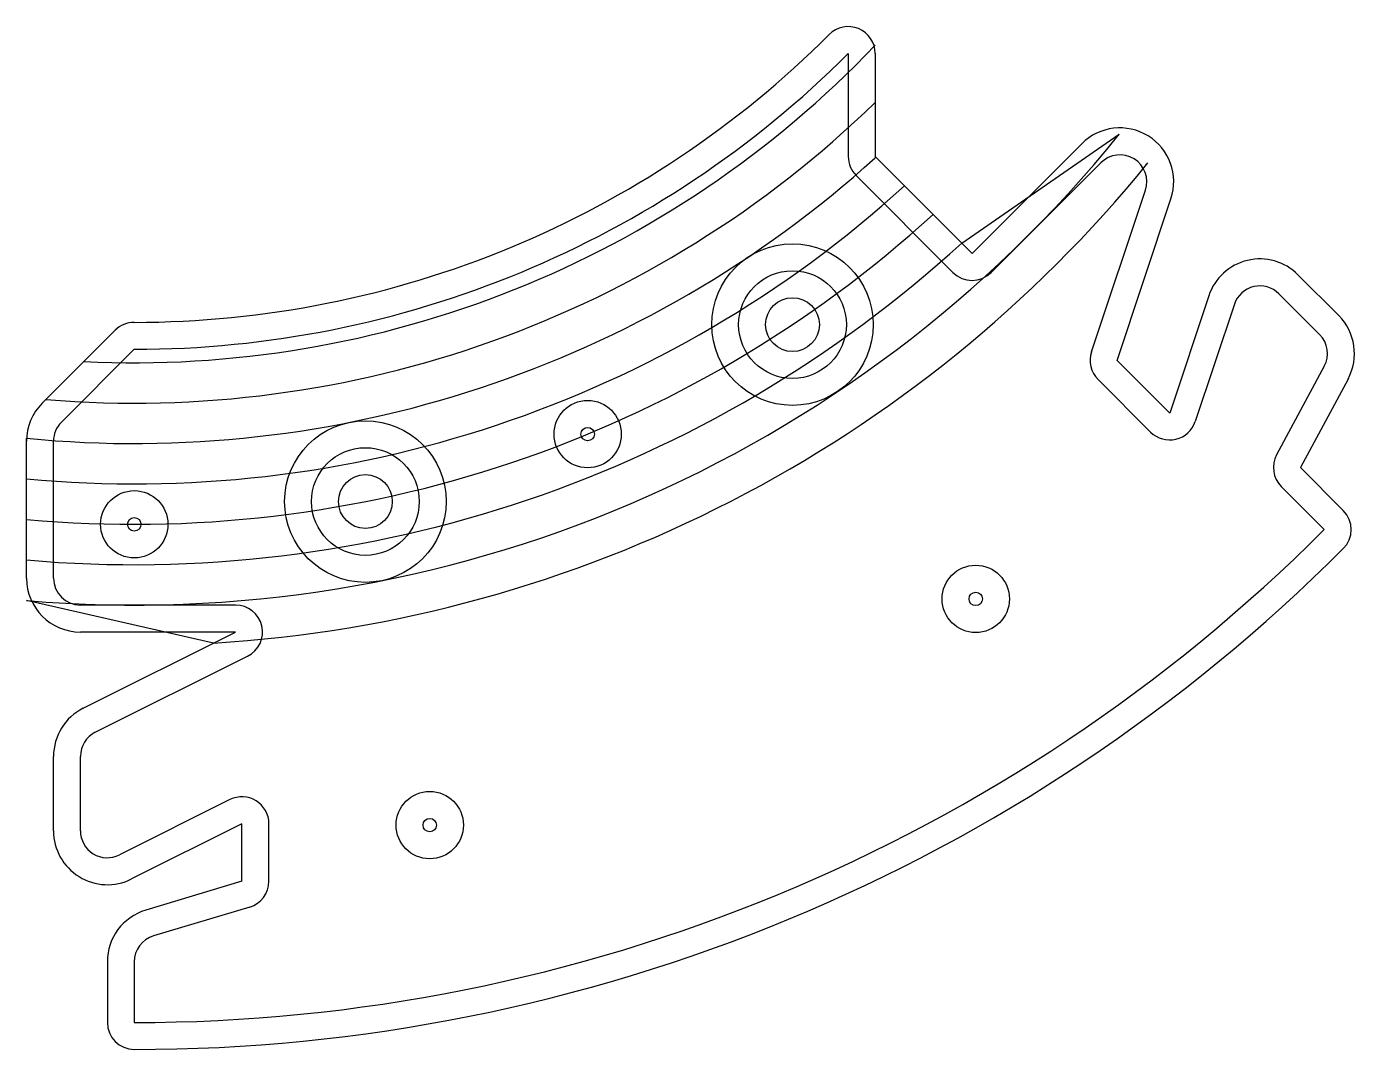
# Model space of a CAD drawing. Header units: millimetres. Extents: x 2 to 100.6, y 3 to 79.
import ezdxf

# ---------------------------------------------------------------- set-up
doc = ezdxf.new("R2010")
doc.units = ezdxf.units.MM
for name, color, linetype in [('default', 7, 'CONTINUOUS'), ('trajectoire_D4_0mm', 2, 'CONTINUOUS'), ('trajectoire_D4_5mm', 3, 'CONTINUOUS')]:
    doc.layers.add(name, color=color, linetype=linetype)

msp = doc.modelspace()

# ---------------------------------------------------------------- linework, layer by layer
at = {"layer": 'default', "color": 0, "linetype": 'CONTINUOUS'}
for p, q in [((63.033009, 76.966991), (63.033009, 69.310137)), ((81.791041, 68.854966), (73.63961, 60.703535)), ((70.811183, 60.703535), (63.618795, 67.895924)), ((81.101557, 54.805105), (85.102621, 66.808297)), ((91.708159, 58.340639), (88.80508, 49.631403)), ((98.043236, 56.098899), (95.019739, 59.122397)), ((10, 55), (4.585786, 49.585786)), ((85.4935, 48.849645), (81.58471, 52.758436)), ((4, 38), (4, 48.171573)), ((17.527864, 36), (6, 36)), ((7.105573, 26.552786), (18.422291, 32.211146)), ((6, 19.236068), (6, 24.763932)), ((17.105573, 21.552786), (8.894427, 17.447214)), ((20, 15.488061), (20, 19.763932))]:
    msp.add_line(p, q, dxfattribs=at)
at = {"layer": 'default', "color": 3, "linetype": 'CONTINUOUS'}
for p, q in [((98.389965, 53.736486), (94.851197, 47.164488)), ((95.197925, 44.802075), (98.388348, 41.611652)), ((18.574696, 13.572409), (11.425304, 11.427591)), ((10, 9.511939), (10, 5))]:
    msp.add_line(p, q, dxfattribs=at)
at = {"layer": 'default', "color": 0, "linetype": 'CONTINUOUS'}
for centre, radius in [((58.890181, 56.830674), 6), ((43.676142, 48.698601), 2.5), ((27.167948, 43.690895), 6), ((10, 42), 2.5), ((72.501651, 36.459669), 2.5), ((31.947661, 19.661656), 2.5)]:
    msp.add_circle(centre, radius, dxfattribs=at)
for centre, radius, start, end in [((10, 130), 75, 270, 315), ((65.033009, 69.310137), 2, 180, 225), ((83.205255, 67.440753), 2, 341.565051, 135), ((72.225397, 62.117749), 2, 225, 315), ((93.605525, 57.708183), 2, 44.999991, 161.565051), ((82.998924, 54.172649), 2, 161.565051, 225), ((6, 48.171573), 2, 135, 180), ((86.907714, 50.263859), 2, 225, 341.565051), ((10, 130), 125, 270, 315), ((6, 38), 2, 180, 270), ((17.527864, 34), 2, 296.565051, 90), ((8, 24.763932), 2, 116.565051, 180), ((18, 19.763932), 2, 0, 116.565051), ((8, 19.236068), 2, 180, 296.565051)]:
    msp.add_arc(centre, radius, start, end, dxfattribs=at)
at = {"layer": 'default', "color": 3, "linetype": 'CONTINUOUS'}
for centre, start, end in [((96.629023, 54.684686), 331.699244, 45), ((96.612139, 46.216288), 151.699244, 225), ((18, 15.488061), 286.699244, 0), ((12, 9.511939), 106.699244, 180)]:
    msp.add_arc(centre, 2, start, end, dxfattribs=at)
at = {"layer": 'trajectoire_D4_0mm', "color": 9, "linetype": 'CONTINUOUS'}
for p, q in [((65.033009, 76.966991), (65.033009, 69.310137)), ((80.376828, 70.26918), (72.225397, 62.117749)), ((72.225397, 62.117749), (65.033009, 69.310137)), ((82.998924, 54.172649), (86.999988, 66.175842)), ((99.45745, 57.513113), (96.433952, 60.53661)), ((89.810792, 58.973094), (86.907714, 50.263859)), ((8.585786, 56.414214), (3.171573, 51)), ((86.907714, 50.263859), (82.998924, 54.172649)), ((100.150907, 52.788287), (96.612139, 46.216288)), ((2, 38), (2, 48.171573)), ((96.612139, 46.216288), (99.802561, 43.025866)), ((17.527864, 34), (6, 34)), ((6.211146, 28.341641), (17.527864, 34)), ((4, 19.236068), (4, 24.763932)), ((18, 19.763932), (9.788854, 15.658359)), ((18, 15.488061), (18, 19.763932)), ((18, 15.488061), (10.850608, 13.343244)), ((8, 9.511939), (8, 5))]:
    msp.add_line(p, q, dxfattribs=at)
for centre, radius in [((58.890181, 56.830674), 4), ((58.890181, 56.830674), 2), ((43.676142, 48.698601), 0.5), ((27.167948, 43.690895), 4), ((27.167948, 43.690895), 2), ((10, 42), 0.5), ((72.501651, 36.459669), 0.5), ((31.947661, 19.661656), 0.5)]:
    msp.add_circle(centre, radius, dxfattribs=at)
for centre, radius, start, end in [((63.033009, 76.966991), 2, 0, 135), ((10, 130), 73, 270, 315), ((83.205255, 67.440753), 4, 341.565051, 135), ((93.605525, 57.708183), 4, 45.000009, 161.565051), ((96.629023, 54.684686), 4, 331.699244, 45), ((10, 55), 2, 90, 135), ((6, 48.171573), 4, 135, 180), ((98.388348, 41.611652), 2, 315, 45), ((10, 130), 127, 270, 315), ((6, 38), 4, 180, 270), ((8, 24.763932), 4, 116.565051, 180), ((8, 19.236068), 4, 180, 296.565051), ((12, 9.511939), 4, 106.699244, 180), ((10, 5), 2, 180, 270)]:
    msp.add_arc(centre, radius, start, end, dxfattribs=at)
at = {"layer": 'trajectoire_D4_5mm', "color": 10, "linetype": 'CONTINUOUS'}
for p, q in [((65.033009, 73.322245), (65.033009, 69.210462)), ((71.456097, 62.887049), (83.161914, 70.980221)), ((67.209061, 67.134085), (69.332654, 65.010492)), ((6.263481, 54.091908), (3.44407, 51.272497)), ((2, 45.377308), (2, 48.391177)), ((2, 39.35233), (2, 42.364391)), ((15.88527, 33.178703), (2, 36.341044))]:
    msp.add_line(p, q, dxfattribs=at)
for radius, start, end in [(76, 267.181933, 316.39557), (79, 265.239752, 314.15648), (94, 265.117858, 321.106852), (82, 264.401262, 312.154667), (97, 273.478436, 320.917295), (85, 264.599463, 312.302732), (88, 264.784091, 312.394749), (91, 264.956498, 312.480692)]:
    msp.add_arc((10, 130), radius, start, end, dxfattribs=at)

doc.saveas('drawing.dxf')
